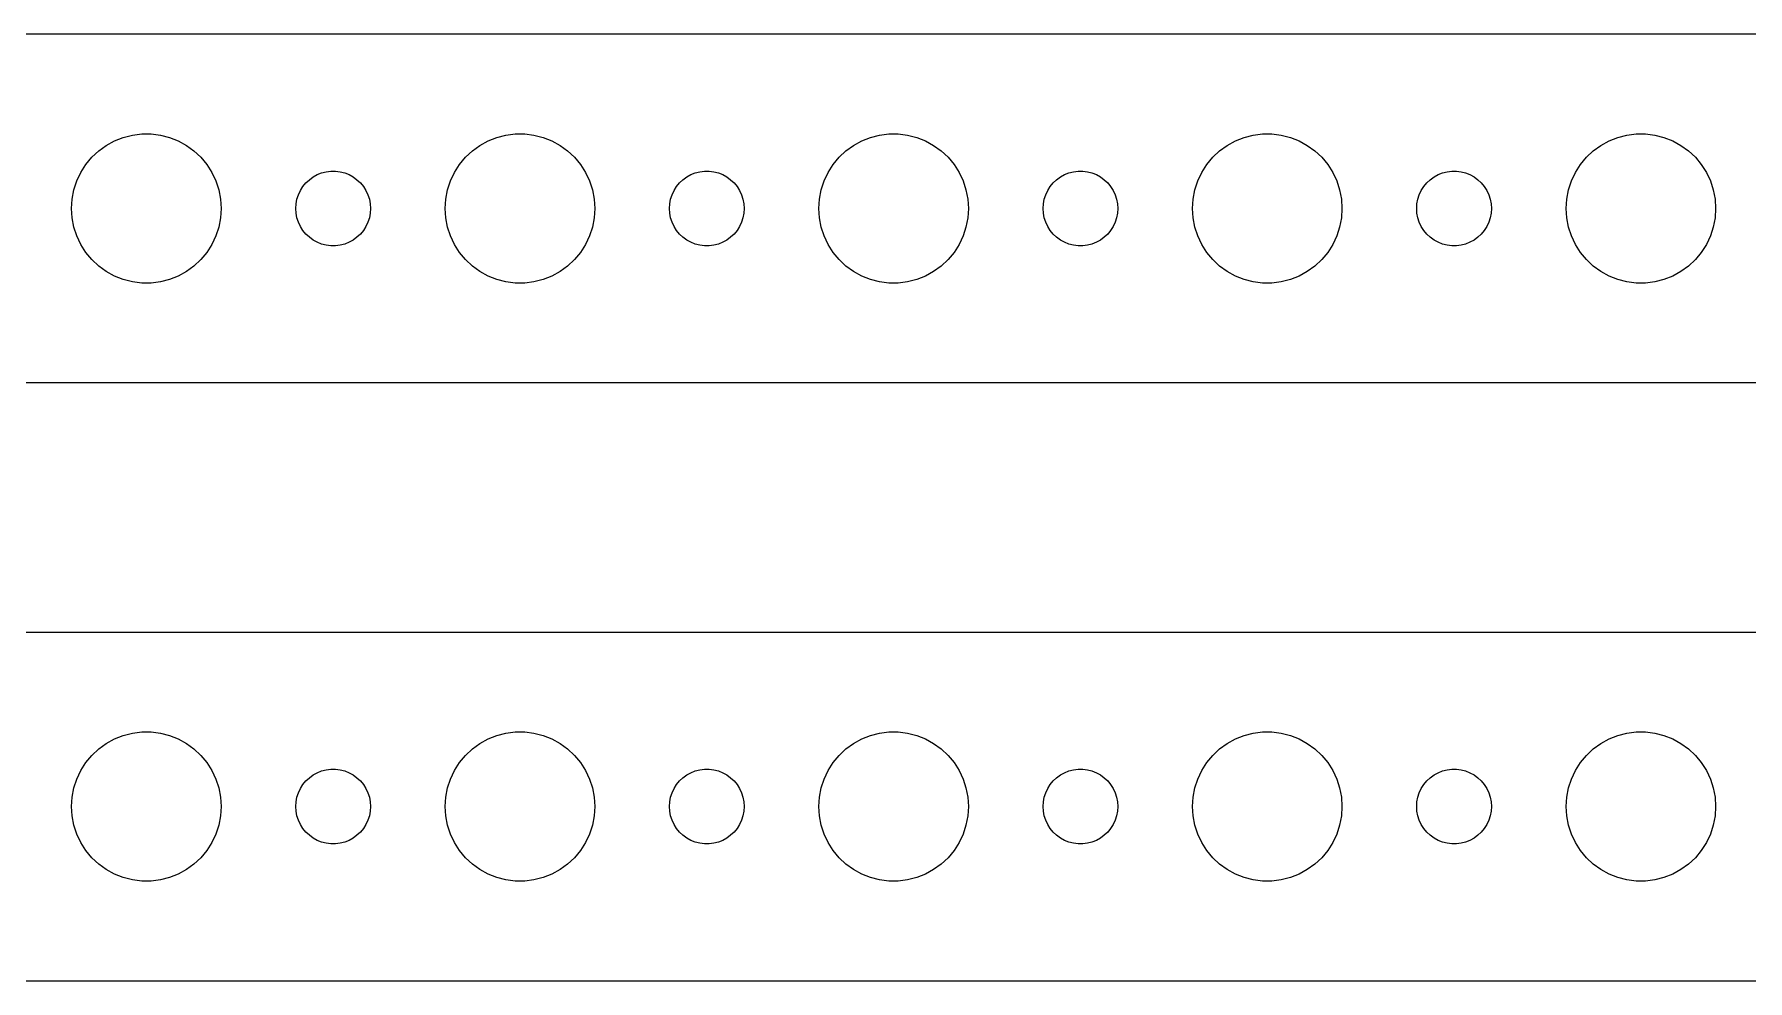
# Model space of a CAD drawing. Header units: metres. Extents: x -254 to 254, y 41 to 79.
# Drawn here: x -132 to -63.2, y 41 to 79 of the extents above; entities that cross this region are included whole.
import ezdxf

# ---------------------------------------------------------------- set-up
doc = ezdxf.new("R2010")
doc.units = ezdxf.units.M

msp = doc.modelspace()

# ---------------------------------------------------------------- linework, layer by layer
for p, q in [((249.814, 78.9901), (-249.814, 78.9901)), ((-128.062, 74.9469), (-127.688, 74.9941)), ((-127.688, 74.9941), (-127.312, 74.9941)), ((-127.312, 74.9941), (-126.938, 74.9469)), ((-113.062, 74.9469), (-112.688, 74.9941)), ((-112.688, 74.9941), (-112.312, 74.9941)), ((-112.312, 74.9941), (-111.938, 74.9469)), ((-98.0621, 74.9469), (-97.6884, 74.9941)), ((-97.6884, 74.9941), (-97.3116, 74.9941)), ((-97.3116, 74.9941), (-96.9379, 74.9469)), ((-83.0621, 74.9469), (-82.6884, 74.9941)), ((-82.6884, 74.9941), (-82.3116, 74.9941)), ((-82.3116, 74.9941), (-81.9379, 74.9469)), ((-68.0621, 74.9469), (-67.6884, 74.9941)), ((-67.6884, 74.9941), (-67.3116, 74.9941)), ((-67.3116, 74.9941), (-66.9379, 74.9469)), ((-129.687, 74.0536), (-129.412, 74.3115)), ((-129.412, 74.3115), (-129.107, 74.533)), ((-129.107, 74.533), (-128.777, 74.7145)), ((-128.777, 74.7145), (-128.427, 74.8532)), ((-128.427, 74.8532), (-128.062, 74.9469)), ((-126.938, 74.9469), (-126.573, 74.8532)), ((-126.573, 74.8532), (-126.223, 74.7145)), ((-126.223, 74.7145), (-125.893, 74.533)), ((-125.893, 74.533), (-125.588, 74.3115)), ((-125.588, 74.3115), (-125.313, 74.0536)), ((-114.687, 74.0536), (-114.412, 74.3115)), ((-114.412, 74.3115), (-114.107, 74.533)), ((-114.107, 74.533), (-113.777, 74.7145)), ((-113.777, 74.7145), (-113.427, 74.8532)), ((-113.427, 74.8532), (-113.062, 74.9469)), ((-111.938, 74.9469), (-111.573, 74.8532)), ((-111.573, 74.8532), (-111.223, 74.7145)), ((-111.223, 74.7145), (-110.893, 74.533)), ((-110.893, 74.533), (-110.588, 74.3115)), ((-110.588, 74.3115), (-110.313, 74.0536)), ((-99.6869, 74.0536), (-99.4123, 74.3115)), ((-99.4123, 74.3115), (-99.1075, 74.533)), ((-99.1075, 74.533), (-98.7773, 74.7145)), ((-98.7773, 74.7145), (-98.427, 74.8532)), ((-98.427, 74.8532), (-98.0621, 74.9469)), ((-96.9379, 74.9469), (-96.573, 74.8532)), ((-96.573, 74.8532), (-96.2227, 74.7145)), ((-96.2227, 74.7145), (-95.8925, 74.533)), ((-95.8925, 74.533), (-95.5877, 74.3115)), ((-95.5877, 74.3115), (-95.3131, 74.0536)), ((-84.6869, 74.0536), (-84.4123, 74.3115)), ((-84.4123, 74.3115), (-84.1075, 74.533)), ((-84.1075, 74.533), (-83.7773, 74.7145)), ((-83.7773, 74.7145), (-83.427, 74.8532)), ((-83.427, 74.8532), (-83.0621, 74.9469)), ((-81.9379, 74.9469), (-81.573, 74.8532)), ((-81.573, 74.8532), (-81.2227, 74.7145)), ((-81.2227, 74.7145), (-80.8925, 74.533)), ((-80.8925, 74.533), (-80.5877, 74.3115)), ((-80.5877, 74.3115), (-80.3131, 74.0536)), ((-69.6869, 74.0536), (-69.4123, 74.3115)), ((-69.4123, 74.3115), (-69.1075, 74.533)), ((-69.1075, 74.533), (-68.7773, 74.7145)), ((-68.7773, 74.7145), (-68.427, 74.8532)), ((-68.427, 74.8532), (-68.0621, 74.9469)), ((-66.9379, 74.9469), (-66.573, 74.8532)), ((-66.573, 74.8532), (-66.2227, 74.7145)), ((-66.2227, 74.7145), (-65.8925, 74.533)), ((-65.8925, 74.533), (-65.5877, 74.3115)), ((-65.5877, 74.3115), (-65.3131, 74.0536)), ((-130.129, 73.4453), (-129.927, 73.7634)), ((-129.927, 73.7634), (-129.687, 74.0536)), ((-125.313, 74.0536), (-125.073, 73.7634)), ((-125.073, 73.7634), (-124.871, 73.4453)), ((-115.129, 73.4453), (-114.927, 73.7634)), ((-114.927, 73.7634), (-114.687, 74.0536)), ((-110.313, 74.0536), (-110.073, 73.7634)), ((-110.073, 73.7634), (-109.871, 73.4453)), ((-100.129, 73.4453), (-99.927, 73.7634)), ((-99.927, 73.7634), (-99.6869, 74.0536)), ((-95.3131, 74.0536), (-95.073, 73.7634)), ((-95.073, 73.7634), (-94.8711, 73.4453)), ((-85.1289, 73.4453), (-84.927, 73.7634)), ((-84.927, 73.7634), (-84.6869, 74.0536)), ((-80.3131, 74.0536), (-80.073, 73.7634)), ((-80.073, 73.7634), (-79.8711, 73.4453)), ((-70.1289, 73.4453), (-69.927, 73.7634)), ((-69.927, 73.7634), (-69.6869, 74.0536)), ((-65.3131, 74.0536), (-65.073, 73.7634)), ((-65.073, 73.7634), (-64.8711, 73.4453)), ((-130.406, 72.7461), (-130.289, 73.1044)), ((-130.289, 73.1044), (-130.129, 73.4453)), ((-124.871, 73.4453), (-124.711, 73.1044)), ((-124.711, 73.1044), (-124.594, 72.7461)), ((-121.214, 72.8817), (-121.093, 73.0268)), ((-121.093, 73.0268), (-120.956, 73.1558)), ((-120.956, 73.1558), (-120.804, 73.2665)), ((-120.804, 73.2665), (-120.639, 73.3572)), ((-120.639, 73.3572), (-120.464, 73.4266)), ((-120.464, 73.4266), (-120.281, 73.4734)), ((-120.281, 73.4734), (-120.094, 73.497)), ((-120.094, 73.497), (-119.906, 73.497)), ((-119.906, 73.497), (-119.719, 73.4734)), ((-119.719, 73.4734), (-119.536, 73.4266)), ((-119.536, 73.4266), (-119.361, 73.3572)), ((-119.361, 73.3572), (-119.196, 73.2665)), ((-119.196, 73.2665), (-119.044, 73.1558)), ((-119.044, 73.1558), (-118.907, 73.0268)), ((-118.907, 73.0268), (-118.786, 72.8817)), ((-115.406, 72.7461), (-115.289, 73.1044)), ((-115.289, 73.1044), (-115.129, 73.4453)), ((-109.871, 73.4453), (-109.711, 73.1044)), ((-109.711, 73.1044), (-109.594, 72.7461)), ((-106.214, 72.8817), (-106.093, 73.0268)), ((-106.093, 73.0268), (-105.956, 73.1558)), ((-105.956, 73.1558), (-105.804, 73.2665)), ((-105.804, 73.2665), (-105.639, 73.3572)), ((-105.639, 73.3572), (-105.464, 73.4266)), ((-105.464, 73.4266), (-105.281, 73.4734)), ((-105.281, 73.4734), (-105.094, 73.497)), ((-105.094, 73.497), (-104.906, 73.497)), ((-104.906, 73.497), (-104.719, 73.4734)), ((-104.719, 73.4734), (-104.536, 73.4266)), ((-104.536, 73.4266), (-104.361, 73.3572)), ((-104.361, 73.3572), (-104.196, 73.2665)), ((-104.196, 73.2665), (-104.044, 73.1558)), ((-104.044, 73.1558), (-103.907, 73.0268)), ((-103.907, 73.0268), (-103.786, 72.8817)), ((-100.406, 72.7461), (-100.289, 73.1044)), ((-100.289, 73.1044), (-100.129, 73.4453)), ((-94.8711, 73.4453), (-94.7107, 73.1044)), ((-94.7107, 73.1044), (-94.5943, 72.7461)), ((-91.2135, 72.8817), (-91.0934, 73.0268)), ((-91.0934, 73.0268), (-90.9561, 73.1558)), ((-90.9561, 73.1558), (-90.8037, 73.2665)), ((-90.8037, 73.2665), (-90.6387, 73.3572)), ((-90.6387, 73.3572), (-90.4635, 73.4266)), ((-90.4635, 73.4266), (-90.2811, 73.4734)), ((-90.2811, 73.4734), (-90.0942, 73.497)), ((-90.0942, 73.497), (-89.9058, 73.497)), ((-89.9058, 73.497), (-89.7189, 73.4734)), ((-89.7189, 73.4734), (-89.5365, 73.4266)), ((-89.5365, 73.4266), (-89.3613, 73.3572)), ((-89.3613, 73.3572), (-89.1963, 73.2665)), ((-89.1963, 73.2665), (-89.0439, 73.1558)), ((-89.0439, 73.1558), (-88.9065, 73.0268)), ((-88.9065, 73.0268), (-88.7865, 72.8817)), ((-85.4057, 72.7461), (-85.2893, 73.1044)), ((-85.2893, 73.1044), (-85.1289, 73.4453)), ((-79.8711, 73.4453), (-79.7107, 73.1044)), ((-79.7107, 73.1044), (-79.5943, 72.7461)), ((-76.2135, 72.8817), (-76.0934, 73.0268)), ((-76.0934, 73.0268), (-75.9561, 73.1558)), ((-75.9561, 73.1558), (-75.8037, 73.2665)), ((-75.8037, 73.2665), (-75.6387, 73.3572)), ((-75.6387, 73.3572), (-75.4635, 73.4266)), ((-75.4635, 73.4266), (-75.2811, 73.4734)), ((-75.2811, 73.4734), (-75.0942, 73.497)), ((-75.0942, 73.497), (-74.9058, 73.497)), ((-74.9058, 73.497), (-74.7189, 73.4734)), ((-74.7189, 73.4734), (-74.5365, 73.4266)), ((-74.5365, 73.4266), (-74.3613, 73.3572)), ((-74.3613, 73.3572), (-74.1963, 73.2665)), ((-74.1963, 73.2665), (-74.0439, 73.1558)), ((-74.0439, 73.1558), (-73.9065, 73.0268)), ((-73.9065, 73.0268), (-73.7865, 72.8817)), ((-70.4057, 72.7461), (-70.2893, 73.1044)), ((-70.2893, 73.1044), (-70.1289, 73.4453)), ((-64.8711, 73.4453), (-64.7107, 73.1044)), ((-64.7107, 73.1044), (-64.5943, 72.7461)), ((-130.5, 72), (-130.476, 72.376)), ((-130.476, 72.376), (-130.406, 72.7461)), ((-124.594, 72.7461), (-124.524, 72.376)), ((-124.524, 72.376), (-124.5, 72)), ((-121.488, 72.188), (-121.453, 72.373)), ((-121.453, 72.373), (-121.395, 72.5522)), ((-121.395, 72.5522), (-121.314, 72.7226)), ((-121.314, 72.7226), (-121.214, 72.8817)), ((-118.786, 72.8817), (-118.686, 72.7226)), ((-118.686, 72.7226), (-118.605, 72.5522)), ((-118.605, 72.5522), (-118.547, 72.373)), ((-118.547, 72.373), (-118.512, 72.188)), ((-115.5, 72), (-115.476, 72.376)), ((-115.476, 72.376), (-115.406, 72.7461)), ((-109.594, 72.7461), (-109.524, 72.376)), ((-109.524, 72.376), (-109.5, 72)), ((-106.488, 72.188), (-106.453, 72.373)), ((-106.453, 72.373), (-106.395, 72.5522)), ((-106.395, 72.5522), (-106.314, 72.7226)), ((-106.314, 72.7226), (-106.214, 72.8817)), ((-103.786, 72.8817), (-103.686, 72.7226)), ((-103.686, 72.7226), (-103.605, 72.5522)), ((-103.605, 72.5522), (-103.547, 72.373)), ((-103.547, 72.373), (-103.512, 72.188)), ((-100.5, 72), (-100.476, 72.376)), ((-100.476, 72.376), (-100.406, 72.7461)), ((-94.5943, 72.7461), (-94.5237, 72.376)), ((-94.5237, 72.376), (-94.5, 72)), ((-91.4882, 72.188), (-91.4529, 72.373)), ((-91.4529, 72.373), (-91.3947, 72.5522)), ((-91.3947, 72.5522), (-91.3145, 72.7226)), ((-91.3145, 72.7226), (-91.2135, 72.8817)), ((-88.7865, 72.8817), (-88.6855, 72.7226)), ((-88.6855, 72.7226), (-88.6053, 72.5522)), ((-88.6053, 72.5522), (-88.5471, 72.373)), ((-88.5471, 72.373), (-88.5118, 72.188)), ((-85.5, 72), (-85.4763, 72.376)), ((-85.4763, 72.376), (-85.4057, 72.7461)), ((-79.5943, 72.7461), (-79.5237, 72.376)), ((-79.5237, 72.376), (-79.5, 72)), ((-76.4882, 72.188), (-76.4529, 72.373)), ((-76.4529, 72.373), (-76.3947, 72.5522)), ((-76.3947, 72.5522), (-76.3145, 72.7226)), ((-76.3145, 72.7226), (-76.2135, 72.8817)), ((-73.7865, 72.8817), (-73.6855, 72.7226)), ((-73.6855, 72.7226), (-73.6053, 72.5522)), ((-73.6053, 72.5522), (-73.5471, 72.373)), ((-73.5471, 72.373), (-73.5118, 72.188)), ((-70.5, 72), (-70.4763, 72.376)), ((-70.4763, 72.376), (-70.4057, 72.7461)), ((-64.5943, 72.7461), (-64.5237, 72.376)), ((-64.5237, 72.376), (-64.5, 72)), ((-130.476, 71.624), (-130.5, 72)), ((-130.406, 71.2539), (-130.476, 71.624)), ((-124.524, 71.624), (-124.594, 71.2539)), ((-124.5, 72), (-124.524, 71.624)), ((-121.5, 72), (-121.488, 72.188)), ((-121.488, 71.812), (-121.5, 72)), ((-121.453, 71.627), (-121.488, 71.812)), ((-121.395, 71.4478), (-121.453, 71.627)), ((-118.547, 71.627), (-118.605, 71.4478)), ((-118.512, 71.812), (-118.547, 71.627)), ((-118.512, 72.188), (-118.5, 72)), ((-118.5, 72), (-118.512, 71.812)), ((-115.476, 71.624), (-115.5, 72)), ((-115.406, 71.2539), (-115.476, 71.624)), ((-109.524, 71.624), (-109.594, 71.2539)), ((-109.5, 72), (-109.524, 71.624)), ((-106.5, 72), (-106.488, 72.188)), ((-106.488, 71.812), (-106.5, 72)), ((-106.453, 71.627), (-106.488, 71.812)), ((-106.395, 71.4478), (-106.453, 71.627)), ((-103.547, 71.627), (-103.605, 71.4478)), ((-103.512, 71.812), (-103.547, 71.627)), ((-103.512, 72.188), (-103.5, 72)), ((-103.5, 72), (-103.512, 71.812)), ((-100.476, 71.624), (-100.5, 72)), ((-100.406, 71.2539), (-100.476, 71.624)), ((-94.5237, 71.624), (-94.5943, 71.2539)), ((-94.5, 72), (-94.5237, 71.624)), ((-91.5, 72), (-91.4882, 72.188)), ((-91.4882, 71.812), (-91.5, 72)), ((-91.4529, 71.627), (-91.4882, 71.812)), ((-91.3947, 71.4478), (-91.4529, 71.627)), ((-88.5471, 71.627), (-88.6053, 71.4478)), ((-88.5118, 71.812), (-88.5471, 71.627)), ((-88.5118, 72.188), (-88.5, 72)), ((-88.5, 72), (-88.5118, 71.812)), ((-85.4763, 71.624), (-85.5, 72)), ((-85.4057, 71.2539), (-85.4763, 71.624)), ((-79.5237, 71.624), (-79.5943, 71.2539)), ((-79.5, 72), (-79.5237, 71.624)), ((-76.5, 72), (-76.4882, 72.188)), ((-76.4882, 71.812), (-76.5, 72)), ((-76.4529, 71.627), (-76.4882, 71.812)), ((-76.3947, 71.4478), (-76.4529, 71.627)), ((-73.5471, 71.627), (-73.6053, 71.4478)), ((-73.5118, 71.812), (-73.5471, 71.627)), ((-73.5118, 72.188), (-73.5, 72)), ((-73.5, 72), (-73.5118, 71.812)), ((-70.4763, 71.624), (-70.5, 72)), ((-70.4057, 71.2539), (-70.4763, 71.624)), ((-64.5237, 71.624), (-64.5943, 71.2539)), ((-64.5, 72), (-64.5237, 71.624)), ((-130.289, 70.8956), (-130.406, 71.2539)), ((-130.129, 70.5547), (-130.289, 70.8956)), ((-124.711, 70.8956), (-124.871, 70.5547)), ((-124.594, 71.2539), (-124.711, 70.8956)), ((-121.314, 71.2774), (-121.395, 71.4478)), ((-121.214, 71.1183), (-121.314, 71.2774)), ((-121.093, 70.9732), (-121.214, 71.1183)), ((-120.956, 70.8442), (-121.093, 70.9732)), ((-118.907, 70.9732), (-119.044, 70.8442)), ((-118.786, 71.1183), (-118.907, 70.9732)), ((-118.686, 71.2774), (-118.786, 71.1183)), ((-118.605, 71.4478), (-118.686, 71.2774)), ((-115.289, 70.8956), (-115.406, 71.2539)), ((-115.129, 70.5547), (-115.289, 70.8956)), ((-109.711, 70.8956), (-109.871, 70.5547)), ((-109.594, 71.2539), (-109.711, 70.8956)), ((-106.314, 71.2774), (-106.395, 71.4478)), ((-106.214, 71.1183), (-106.314, 71.2774)), ((-106.093, 70.9732), (-106.214, 71.1183)), ((-105.956, 70.8442), (-106.093, 70.9732)), ((-103.907, 70.9732), (-104.044, 70.8442)), ((-103.786, 71.1183), (-103.907, 70.9732)), ((-103.686, 71.2774), (-103.786, 71.1183)), ((-103.605, 71.4478), (-103.686, 71.2774)), ((-100.289, 70.8956), (-100.406, 71.2539)), ((-100.129, 70.5547), (-100.289, 70.8956)), ((-94.7107, 70.8956), (-94.8711, 70.5547)), ((-94.5943, 71.2539), (-94.7107, 70.8956)), ((-91.3145, 71.2774), (-91.3947, 71.4478)), ((-91.2135, 71.1183), (-91.3145, 71.2774)), ((-91.0934, 70.9732), (-91.2135, 71.1183)), ((-90.9561, 70.8442), (-91.0934, 70.9732)), ((-88.9065, 70.9732), (-89.0439, 70.8442)), ((-88.7865, 71.1183), (-88.9065, 70.9732)), ((-88.6855, 71.2774), (-88.7865, 71.1183)), ((-88.6053, 71.4478), (-88.6855, 71.2774)), ((-85.2893, 70.8956), (-85.4057, 71.2539)), ((-85.1289, 70.5547), (-85.2893, 70.8956)), ((-79.7107, 70.8956), (-79.8711, 70.5547)), ((-79.5943, 71.2539), (-79.7107, 70.8956)), ((-76.3145, 71.2774), (-76.3947, 71.4478)), ((-76.2135, 71.1183), (-76.3145, 71.2774)), ((-76.0934, 70.9732), (-76.2135, 71.1183)), ((-75.9561, 70.8442), (-76.0934, 70.9732)), ((-73.9065, 70.9732), (-74.0439, 70.8442)), ((-73.7865, 71.1183), (-73.9065, 70.9732)), ((-73.6855, 71.2774), (-73.7865, 71.1183)), ((-73.6053, 71.4478), (-73.6855, 71.2774)), ((-70.2893, 70.8956), (-70.4057, 71.2539)), ((-70.1289, 70.5547), (-70.2893, 70.8956)), ((-64.7107, 70.8956), (-64.8711, 70.5547)), ((-64.5943, 71.2539), (-64.7107, 70.8956)), ((-129.927, 70.2366), (-130.129, 70.5547)), ((-129.687, 69.9464), (-129.927, 70.2366)), ((-125.073, 70.2366), (-125.313, 69.9464)), ((-124.871, 70.5547), (-125.073, 70.2366)), ((-120.804, 70.7335), (-120.956, 70.8442)), ((-120.639, 70.6428), (-120.804, 70.7335)), ((-120.464, 70.5734), (-120.639, 70.6428)), ((-120.281, 70.5266), (-120.464, 70.5734)), ((-120.094, 70.503), (-120.281, 70.5266)), ((-119.906, 70.503), (-120.094, 70.503)), ((-119.719, 70.5266), (-119.906, 70.503)), ((-119.536, 70.5734), (-119.719, 70.5266)), ((-119.361, 70.6428), (-119.536, 70.5734)), ((-119.196, 70.7335), (-119.361, 70.6428)), ((-119.044, 70.8442), (-119.196, 70.7335)), ((-114.927, 70.2366), (-115.129, 70.5547)), ((-114.687, 69.9464), (-114.927, 70.2366)), ((-110.073, 70.2366), (-110.313, 69.9464)), ((-109.871, 70.5547), (-110.073, 70.2366)), ((-105.804, 70.7335), (-105.956, 70.8442)), ((-105.639, 70.6428), (-105.804, 70.7335)), ((-105.464, 70.5734), (-105.639, 70.6428)), ((-105.281, 70.5266), (-105.464, 70.5734)), ((-105.094, 70.503), (-105.281, 70.5266)), ((-104.906, 70.503), (-105.094, 70.503)), ((-104.719, 70.5266), (-104.906, 70.503)), ((-104.536, 70.5734), (-104.719, 70.5266)), ((-104.361, 70.6428), (-104.536, 70.5734)), ((-104.196, 70.7335), (-104.361, 70.6428)), ((-104.044, 70.8442), (-104.196, 70.7335)), ((-99.927, 70.2366), (-100.129, 70.5547)), ((-99.6869, 69.9464), (-99.927, 70.2366)), ((-95.073, 70.2366), (-95.3131, 69.9464)), ((-94.8711, 70.5547), (-95.073, 70.2366)), ((-90.8037, 70.7335), (-90.9561, 70.8442)), ((-90.6387, 70.6428), (-90.8037, 70.7335)), ((-90.4635, 70.5734), (-90.6387, 70.6428)), ((-90.2811, 70.5266), (-90.4635, 70.5734)), ((-90.0942, 70.503), (-90.2811, 70.5266)), ((-89.9058, 70.503), (-90.0942, 70.503)), ((-89.7189, 70.5266), (-89.9058, 70.503)), ((-89.5365, 70.5734), (-89.7189, 70.5266)), ((-89.3613, 70.6428), (-89.5365, 70.5734)), ((-89.1963, 70.7335), (-89.3613, 70.6428)), ((-89.0439, 70.8442), (-89.1963, 70.7335)), ((-84.927, 70.2366), (-85.1289, 70.5547)), ((-84.6869, 69.9464), (-84.927, 70.2366)), ((-80.073, 70.2366), (-80.3131, 69.9464)), ((-79.8711, 70.5547), (-80.073, 70.2366)), ((-75.8037, 70.7335), (-75.9561, 70.8442)), ((-75.6387, 70.6428), (-75.8037, 70.7335)), ((-75.4635, 70.5734), (-75.6387, 70.6428)), ((-75.2811, 70.5266), (-75.4635, 70.5734)), ((-75.0942, 70.503), (-75.2811, 70.5266)), ((-74.9058, 70.503), (-75.0942, 70.503)), ((-74.7189, 70.5266), (-74.9058, 70.503)), ((-74.5365, 70.5734), (-74.7189, 70.5266)), ((-74.3613, 70.6428), (-74.5365, 70.5734)), ((-74.1963, 70.7335), (-74.3613, 70.6428)), ((-74.0439, 70.8442), (-74.1963, 70.7335)), ((-69.927, 70.2366), (-70.1289, 70.5547)), ((-69.6869, 69.9464), (-69.927, 70.2366)), ((-65.073, 70.2366), (-65.3131, 69.9464)), ((-64.8711, 70.5547), (-65.073, 70.2366)), ((-129.412, 69.6885), (-129.687, 69.9464)), ((-129.107, 69.467), (-129.412, 69.6885)), ((-125.588, 69.6885), (-125.893, 69.467)), ((-125.313, 69.9464), (-125.588, 69.6885)), ((-114.412, 69.6885), (-114.687, 69.9464)), ((-114.107, 69.467), (-114.412, 69.6885)), ((-110.588, 69.6885), (-110.893, 69.467)), ((-110.313, 69.9464), (-110.588, 69.6885)), ((-99.4123, 69.6885), (-99.6869, 69.9464)), ((-99.1075, 69.467), (-99.4123, 69.6885)), ((-95.5877, 69.6885), (-95.8925, 69.467)), ((-95.3131, 69.9464), (-95.5877, 69.6885)), ((-84.4123, 69.6885), (-84.6869, 69.9464)), ((-84.1075, 69.467), (-84.4123, 69.6885)), ((-80.5877, 69.6885), (-80.8925, 69.467)), ((-80.3131, 69.9464), (-80.5877, 69.6885)), ((-69.4123, 69.6885), (-69.6869, 69.9464)), ((-69.1075, 69.467), (-69.4123, 69.6885)), ((-65.5877, 69.6885), (-65.8925, 69.467)), ((-65.3131, 69.9464), (-65.5877, 69.6885)), ((-128.777, 69.2855), (-129.107, 69.467)), ((-128.427, 69.1468), (-128.777, 69.2855)), ((-128.062, 69.0531), (-128.427, 69.1468)), ((-127.688, 69.0059), (-128.062, 69.0531)), ((-127.312, 69.0059), (-127.688, 69.0059)), ((-126.938, 69.0531), (-127.312, 69.0059)), ((-126.573, 69.1468), (-126.938, 69.0531)), ((-126.223, 69.2855), (-126.573, 69.1468)), ((-125.893, 69.467), (-126.223, 69.2855)), ((-113.777, 69.2855), (-114.107, 69.467)), ((-113.427, 69.1468), (-113.777, 69.2855)), ((-113.062, 69.0531), (-113.427, 69.1468)), ((-112.688, 69.0059), (-113.062, 69.0531)), ((-112.312, 69.0059), (-112.688, 69.0059)), ((-111.938, 69.0531), (-112.312, 69.0059)), ((-111.573, 69.1468), (-111.938, 69.0531)), ((-111.223, 69.2855), (-111.573, 69.1468)), ((-110.893, 69.467), (-111.223, 69.2855)), ((-98.7773, 69.2855), (-99.1075, 69.467)), ((-98.427, 69.1468), (-98.7773, 69.2855)), ((-98.0621, 69.0531), (-98.427, 69.1468)), ((-97.6884, 69.0059), (-98.0621, 69.0531)), ((-97.3116, 69.0059), (-97.6884, 69.0059)), ((-96.9379, 69.0531), (-97.3116, 69.0059)), ((-96.573, 69.1468), (-96.9379, 69.0531)), ((-96.2227, 69.2855), (-96.573, 69.1468)), ((-95.8925, 69.467), (-96.2227, 69.2855)), ((-83.7773, 69.2855), (-84.1075, 69.467)), ((-83.427, 69.1468), (-83.7773, 69.2855)), ((-83.0621, 69.0531), (-83.427, 69.1468)), ((-82.6884, 69.0059), (-83.0621, 69.0531)), ((-82.3116, 69.0059), (-82.6884, 69.0059)), ((-81.9379, 69.0531), (-82.3116, 69.0059)), ((-81.573, 69.1468), (-81.9379, 69.0531)), ((-81.2227, 69.2855), (-81.573, 69.1468)), ((-80.8925, 69.467), (-81.2227, 69.2855)), ((-68.7773, 69.2855), (-69.1075, 69.467)), ((-68.427, 69.1468), (-68.7773, 69.2855)), ((-68.0621, 69.0531), (-68.427, 69.1468)), ((-67.6884, 69.0059), (-68.0621, 69.0531)), ((-67.3116, 69.0059), (-67.6884, 69.0059)), ((-66.9379, 69.0531), (-67.3116, 69.0059)), ((-66.573, 69.1468), (-66.9379, 69.0531)), ((-66.2227, 69.2855), (-66.573, 69.1468)), ((-65.8925, 69.467), (-66.2227, 69.2855)), ((-249.814, 65.0099), (249.814, 65.0099)), ((249.814, 54.9901), (-249.814, 54.9901)), ((-128.427, 50.8532), (-128.062, 50.9469)), ((-128.062, 50.9469), (-127.688, 50.9941)), ((-127.688, 50.9941), (-127.312, 50.9941)), ((-127.312, 50.9941), (-126.938, 50.9469)), ((-126.938, 50.9469), (-126.573, 50.8532)), ((-113.427, 50.8532), (-113.062, 50.9469)), ((-113.062, 50.9469), (-112.688, 50.9941)), ((-112.688, 50.9941), (-112.312, 50.9941)), ((-112.312, 50.9941), (-111.938, 50.9469)), ((-111.938, 50.9469), (-111.573, 50.8532)), ((-98.427, 50.8532), (-98.0621, 50.9469)), ((-98.0621, 50.9469), (-97.6884, 50.9941)), ((-97.6884, 50.9941), (-97.3116, 50.9941)), ((-97.3116, 50.9941), (-96.9379, 50.9469)), ((-96.9379, 50.9469), (-96.573, 50.8532)), ((-83.427, 50.8532), (-83.0621, 50.9469)), ((-83.0621, 50.9469), (-82.6884, 50.9941)), ((-82.6884, 50.9941), (-82.3116, 50.9941)), ((-82.3116, 50.9941), (-81.9379, 50.9469)), ((-81.9379, 50.9469), (-81.573, 50.8532)), ((-68.427, 50.8532), (-68.0621, 50.9469)), ((-68.0621, 50.9469), (-67.6884, 50.9941)), ((-67.6884, 50.9941), (-67.3116, 50.9941)), ((-67.3116, 50.9941), (-66.9379, 50.9469)), ((-66.9379, 50.9469), (-66.573, 50.8532)), ((-129.687, 50.0536), (-129.412, 50.3115)), ((-129.412, 50.3115), (-129.107, 50.533)), ((-129.107, 50.533), (-128.777, 50.7145)), ((-128.777, 50.7145), (-128.427, 50.8532)), ((-126.573, 50.8532), (-126.223, 50.7145)), ((-126.223, 50.7145), (-125.893, 50.533)), ((-125.893, 50.533), (-125.588, 50.3115)), ((-125.588, 50.3115), (-125.313, 50.0536)), ((-114.687, 50.0536), (-114.412, 50.3115)), ((-114.412, 50.3115), (-114.107, 50.533)), ((-114.107, 50.533), (-113.777, 50.7145)), ((-113.777, 50.7145), (-113.427, 50.8532)), ((-111.573, 50.8532), (-111.223, 50.7145)), ((-111.223, 50.7145), (-110.893, 50.533)), ((-110.893, 50.533), (-110.588, 50.3115)), ((-110.588, 50.3115), (-110.313, 50.0536)), ((-99.6869, 50.0536), (-99.4123, 50.3115)), ((-99.4123, 50.3115), (-99.1075, 50.533)), ((-99.1075, 50.533), (-98.7773, 50.7145)), ((-98.7773, 50.7145), (-98.427, 50.8532)), ((-96.573, 50.8532), (-96.2227, 50.7145)), ((-96.2227, 50.7145), (-95.8925, 50.533)), ((-95.8925, 50.533), (-95.5877, 50.3115)), ((-95.5877, 50.3115), (-95.3131, 50.0536)), ((-84.6869, 50.0536), (-84.4123, 50.3115)), ((-84.4123, 50.3115), (-84.1075, 50.533)), ((-84.1075, 50.533), (-83.7773, 50.7145)), ((-83.7773, 50.7145), (-83.427, 50.8532)), ((-81.573, 50.8532), (-81.2227, 50.7145)), ((-81.2227, 50.7145), (-80.8925, 50.533)), ((-80.8925, 50.533), (-80.5877, 50.3115)), ((-80.5877, 50.3115), (-80.3131, 50.0536)), ((-69.6869, 50.0536), (-69.4123, 50.3115)), ((-69.4123, 50.3115), (-69.1075, 50.533)), ((-69.1075, 50.533), (-68.7773, 50.7145)), ((-68.7773, 50.7145), (-68.427, 50.8532)), ((-66.573, 50.8532), (-66.2227, 50.7145)), ((-66.2227, 50.7145), (-65.8925, 50.533)), ((-65.8925, 50.533), (-65.5877, 50.3115)), ((-65.5877, 50.3115), (-65.3131, 50.0536)), ((-130.129, 49.4453), (-129.927, 49.7634)), ((-129.927, 49.7634), (-129.687, 50.0536)), ((-125.313, 50.0536), (-125.073, 49.7634)), ((-125.073, 49.7634), (-124.871, 49.4453)), ((-115.129, 49.4453), (-114.927, 49.7634)), ((-114.927, 49.7634), (-114.687, 50.0536)), ((-110.313, 50.0536), (-110.073, 49.7634)), ((-110.073, 49.7634), (-109.871, 49.4453)), ((-100.129, 49.4453), (-99.927, 49.7634)), ((-99.927, 49.7634), (-99.6869, 50.0536)), ((-95.3131, 50.0536), (-95.073, 49.7634)), ((-95.073, 49.7634), (-94.8711, 49.4453)), ((-85.1289, 49.4453), (-84.927, 49.7634)), ((-84.927, 49.7634), (-84.6869, 50.0536)), ((-80.3131, 50.0536), (-80.073, 49.7634)), ((-80.073, 49.7634), (-79.8711, 49.4453)), ((-70.1289, 49.4453), (-69.927, 49.7634)), ((-69.927, 49.7634), (-69.6869, 50.0536)), ((-65.3131, 50.0536), (-65.073, 49.7634)), ((-65.073, 49.7634), (-64.8711, 49.4453)), ((-130.406, 48.7461), (-130.289, 49.1044)), ((-130.289, 49.1044), (-130.129, 49.4453)), ((-124.871, 49.4453), (-124.711, 49.1044)), ((-124.711, 49.1044), (-124.594, 48.7461)), ((-121.314, 48.7226), (-121.214, 48.8817)), ((-121.214, 48.8817), (-121.093, 49.0268)), ((-121.093, 49.0268), (-120.956, 49.1558)), ((-120.956, 49.1558), (-120.804, 49.2665)), ((-120.804, 49.2665), (-120.639, 49.3572)), ((-120.639, 49.3572), (-120.464, 49.4266)), ((-120.464, 49.4266), (-120.281, 49.4734)), ((-120.281, 49.4734), (-120.094, 49.497)), ((-120.094, 49.497), (-119.906, 49.497)), ((-119.906, 49.497), (-119.719, 49.4734)), ((-119.719, 49.4734), (-119.536, 49.4266)), ((-119.536, 49.4266), (-119.361, 49.3572)), ((-119.361, 49.3572), (-119.196, 49.2665)), ((-119.196, 49.2665), (-119.044, 49.1558)), ((-119.044, 49.1558), (-118.907, 49.0268)), ((-118.907, 49.0268), (-118.786, 48.8817)), ((-118.786, 48.8817), (-118.686, 48.7226)), ((-115.406, 48.7461), (-115.289, 49.1044)), ((-115.289, 49.1044), (-115.129, 49.4453)), ((-109.871, 49.4453), (-109.711, 49.1044)), ((-109.711, 49.1044), (-109.594, 48.7461)), ((-106.314, 48.7226), (-106.214, 48.8817)), ((-106.214, 48.8817), (-106.093, 49.0268)), ((-106.093, 49.0268), (-105.956, 49.1558)), ((-105.956, 49.1558), (-105.804, 49.2665)), ((-105.804, 49.2665), (-105.639, 49.3572)), ((-105.639, 49.3572), (-105.464, 49.4266)), ((-105.464, 49.4266), (-105.281, 49.4734)), ((-105.281, 49.4734), (-105.094, 49.497)), ((-105.094, 49.497), (-104.906, 49.497)), ((-104.906, 49.497), (-104.719, 49.4734)), ((-104.719, 49.4734), (-104.536, 49.4266)), ((-104.536, 49.4266), (-104.361, 49.3572)), ((-104.361, 49.3572), (-104.196, 49.2665)), ((-104.196, 49.2665), (-104.044, 49.1558)), ((-104.044, 49.1558), (-103.907, 49.0268)), ((-103.907, 49.0268), (-103.786, 48.8817)), ((-103.786, 48.8817), (-103.686, 48.7226)), ((-100.406, 48.7461), (-100.289, 49.1044)), ((-100.289, 49.1044), (-100.129, 49.4453)), ((-94.8711, 49.4453), (-94.7107, 49.1044)), ((-94.7107, 49.1044), (-94.5943, 48.7461)), ((-91.3145, 48.7226), (-91.2135, 48.8817)), ((-91.2135, 48.8817), (-91.0934, 49.0268)), ((-91.0934, 49.0268), (-90.9561, 49.1558)), ((-90.9561, 49.1558), (-90.8037, 49.2665)), ((-90.8037, 49.2665), (-90.6387, 49.3572)), ((-90.6387, 49.3572), (-90.4635, 49.4266)), ((-90.4635, 49.4266), (-90.2811, 49.4734)), ((-90.2811, 49.4734), (-90.0942, 49.497)), ((-90.0942, 49.497), (-89.9058, 49.497)), ((-89.9058, 49.497), (-89.7189, 49.4734)), ((-89.7189, 49.4734), (-89.5365, 49.4266)), ((-89.5365, 49.4266), (-89.3613, 49.3572)), ((-89.3613, 49.3572), (-89.1963, 49.2665)), ((-89.1963, 49.2665), (-89.0439, 49.1558)), ((-89.0439, 49.1558), (-88.9065, 49.0268)), ((-88.9065, 49.0268), (-88.7865, 48.8817)), ((-88.7865, 48.8817), (-88.6855, 48.7226)), ((-85.4057, 48.7461), (-85.2893, 49.1044)), ((-85.2893, 49.1044), (-85.1289, 49.4453)), ((-79.8711, 49.4453), (-79.7107, 49.1044)), ((-79.7107, 49.1044), (-79.5943, 48.7461)), ((-76.3145, 48.7226), (-76.2135, 48.8817)), ((-76.2135, 48.8817), (-76.0934, 49.0268)), ((-76.0934, 49.0268), (-75.9561, 49.1558)), ((-75.9561, 49.1558), (-75.8037, 49.2665)), ((-75.8037, 49.2665), (-75.6387, 49.3572)), ((-75.6387, 49.3572), (-75.4635, 49.4266)), ((-75.4635, 49.4266), (-75.2811, 49.4734)), ((-75.2811, 49.4734), (-75.0942, 49.497)), ((-75.0942, 49.497), (-74.9058, 49.497)), ((-74.9058, 49.497), (-74.7189, 49.4734)), ((-74.7189, 49.4734), (-74.5365, 49.4266)), ((-74.5365, 49.4266), (-74.3613, 49.3572)), ((-74.3613, 49.3572), (-74.1963, 49.2665)), ((-74.1963, 49.2665), (-74.0439, 49.1558)), ((-74.0439, 49.1558), (-73.9065, 49.0268)), ((-73.9065, 49.0268), (-73.7865, 48.8817)), ((-73.7865, 48.8817), (-73.6855, 48.7226)), ((-70.4057, 48.7461), (-70.2893, 49.1044)), ((-70.2893, 49.1044), (-70.1289, 49.4453)), ((-64.8711, 49.4453), (-64.7107, 49.1044)), ((-64.7107, 49.1044), (-64.5943, 48.7461)), ((-130.5, 48), (-130.476, 48.376)), ((-130.476, 48.376), (-130.406, 48.7461)), ((-124.594, 48.7461), (-124.524, 48.376)), ((-124.524, 48.376), (-124.5, 48)), ((-121.5, 48), (-121.488, 48.188)), ((-121.488, 48.188), (-121.453, 48.373)), ((-121.453, 48.373), (-121.395, 48.5522)), ((-121.395, 48.5522), (-121.314, 48.7226)), ((-118.686, 48.7226), (-118.605, 48.5522)), ((-118.605, 48.5522), (-118.547, 48.373)), ((-118.547, 48.373), (-118.512, 48.188)), ((-118.512, 48.188), (-118.5, 48)), ((-115.5, 48), (-115.476, 48.376)), ((-115.476, 48.376), (-115.406, 48.7461)), ((-109.594, 48.7461), (-109.524, 48.376)), ((-109.524, 48.376), (-109.5, 48)), ((-106.5, 48), (-106.488, 48.188)), ((-106.488, 48.188), (-106.453, 48.373)), ((-106.453, 48.373), (-106.395, 48.5522)), ((-106.395, 48.5522), (-106.314, 48.7226)), ((-103.686, 48.7226), (-103.605, 48.5522)), ((-103.605, 48.5522), (-103.547, 48.373)), ((-103.547, 48.373), (-103.512, 48.188)), ((-103.512, 48.188), (-103.5, 48)), ((-100.5, 48), (-100.476, 48.376)), ((-100.476, 48.376), (-100.406, 48.7461)), ((-94.5943, 48.7461), (-94.5237, 48.376)), ((-94.5237, 48.376), (-94.5, 48)), ((-91.5, 48), (-91.4882, 48.188)), ((-91.4882, 48.188), (-91.4529, 48.373)), ((-91.4529, 48.373), (-91.3947, 48.5522)), ((-91.3947, 48.5522), (-91.3145, 48.7226)), ((-88.6855, 48.7226), (-88.6053, 48.5522)), ((-88.6053, 48.5522), (-88.5471, 48.373)), ((-88.5471, 48.373), (-88.5118, 48.188)), ((-88.5118, 48.188), (-88.5, 48)), ((-85.5, 48), (-85.4763, 48.376)), ((-85.4763, 48.376), (-85.4057, 48.7461)), ((-79.5943, 48.7461), (-79.5237, 48.376)), ((-79.5237, 48.376), (-79.5, 48)), ((-76.5, 48), (-76.4882, 48.188)), ((-76.4882, 48.188), (-76.4529, 48.373)), ((-76.4529, 48.373), (-76.3947, 48.5522)), ((-76.3947, 48.5522), (-76.3145, 48.7226)), ((-73.6855, 48.7226), (-73.6053, 48.5522)), ((-73.6053, 48.5522), (-73.5471, 48.373)), ((-73.5471, 48.373), (-73.5118, 48.188)), ((-73.5118, 48.188), (-73.5, 48)), ((-70.5, 48), (-70.4763, 48.376)), ((-70.4763, 48.376), (-70.4057, 48.7461)), ((-64.5943, 48.7461), (-64.5237, 48.376)), ((-64.5237, 48.376), (-64.5, 48)), ((-130.476, 47.624), (-130.5, 48)), ((-130.406, 47.2539), (-130.476, 47.624)), ((-124.524, 47.624), (-124.594, 47.2539)), ((-124.5, 48), (-124.524, 47.624)), ((-121.488, 47.812), (-121.5, 48)), ((-121.453, 47.627), (-121.488, 47.812)), ((-121.395, 47.4478), (-121.453, 47.627)), ((-118.547, 47.627), (-118.605, 47.4478)), ((-118.512, 47.812), (-118.547, 47.627)), ((-118.5, 48), (-118.512, 47.812)), ((-115.476, 47.624), (-115.5, 48)), ((-115.406, 47.2539), (-115.476, 47.624)), ((-109.524, 47.624), (-109.594, 47.2539)), ((-109.5, 48), (-109.524, 47.624)), ((-106.488, 47.812), (-106.5, 48)), ((-106.453, 47.627), (-106.488, 47.812)), ((-106.395, 47.4478), (-106.453, 47.627)), ((-103.547, 47.627), (-103.605, 47.4478)), ((-103.512, 47.812), (-103.547, 47.627)), ((-103.5, 48), (-103.512, 47.812)), ((-100.476, 47.624), (-100.5, 48)), ((-100.406, 47.2539), (-100.476, 47.624)), ((-94.5237, 47.624), (-94.5943, 47.2539)), ((-94.5, 48), (-94.5237, 47.624)), ((-91.4882, 47.812), (-91.5, 48)), ((-91.4529, 47.627), (-91.4882, 47.812)), ((-91.3947, 47.4478), (-91.4529, 47.627)), ((-88.5471, 47.627), (-88.6053, 47.4478)), ((-88.5118, 47.812), (-88.5471, 47.627)), ((-88.5, 48), (-88.5118, 47.812)), ((-85.4763, 47.624), (-85.5, 48)), ((-85.4057, 47.2539), (-85.4763, 47.624)), ((-79.5237, 47.624), (-79.5943, 47.2539)), ((-79.5, 48), (-79.5237, 47.624)), ((-76.4882, 47.812), (-76.5, 48)), ((-76.4529, 47.627), (-76.4882, 47.812)), ((-76.3947, 47.4478), (-76.4529, 47.627)), ((-73.5471, 47.627), (-73.6053, 47.4478)), ((-73.5118, 47.812), (-73.5471, 47.627)), ((-73.5, 48), (-73.5118, 47.812)), ((-70.4763, 47.624), (-70.5, 48)), ((-70.4057, 47.2539), (-70.4763, 47.624)), ((-64.5237, 47.624), (-64.5943, 47.2539)), ((-64.5, 48), (-64.5237, 47.624)), ((-130.289, 46.8956), (-130.406, 47.2539)), ((-130.129, 46.5547), (-130.289, 46.8956)), ((-124.711, 46.8956), (-124.871, 46.5547)), ((-124.594, 47.2539), (-124.711, 46.8956)), ((-121.314, 47.2774), (-121.395, 47.4478)), ((-121.214, 47.1183), (-121.314, 47.2774)), ((-121.093, 46.9732), (-121.214, 47.1183)), ((-120.956, 46.8442), (-121.093, 46.9732)), ((-120.804, 46.7335), (-120.956, 46.8442)), ((-119.044, 46.8442), (-119.196, 46.7335)), ((-118.907, 46.9732), (-119.044, 46.8442)), ((-118.786, 47.1183), (-118.907, 46.9732)), ((-118.686, 47.2774), (-118.786, 47.1183)), ((-118.605, 47.4478), (-118.686, 47.2774)), ((-115.289, 46.8956), (-115.406, 47.2539)), ((-115.129, 46.5547), (-115.289, 46.8956)), ((-109.711, 46.8956), (-109.871, 46.5547)), ((-109.594, 47.2539), (-109.711, 46.8956)), ((-106.314, 47.2774), (-106.395, 47.4478)), ((-106.214, 47.1183), (-106.314, 47.2774)), ((-106.093, 46.9732), (-106.214, 47.1183)), ((-105.956, 46.8442), (-106.093, 46.9732)), ((-105.804, 46.7335), (-105.956, 46.8442)), ((-104.044, 46.8442), (-104.196, 46.7335)), ((-103.907, 46.9732), (-104.044, 46.8442)), ((-103.786, 47.1183), (-103.907, 46.9732)), ((-103.686, 47.2774), (-103.786, 47.1183)), ((-103.605, 47.4478), (-103.686, 47.2774)), ((-100.289, 46.8956), (-100.406, 47.2539)), ((-100.129, 46.5547), (-100.289, 46.8956)), ((-94.7107, 46.8956), (-94.8711, 46.5547)), ((-94.5943, 47.2539), (-94.7107, 46.8956)), ((-91.3145, 47.2774), (-91.3947, 47.4478)), ((-91.2135, 47.1183), (-91.3145, 47.2774)), ((-91.0934, 46.9732), (-91.2135, 47.1183)), ((-90.9561, 46.8442), (-91.0934, 46.9732)), ((-90.8037, 46.7335), (-90.9561, 46.8442)), ((-89.0439, 46.8442), (-89.1963, 46.7335)), ((-88.9065, 46.9732), (-89.0439, 46.8442)), ((-88.7865, 47.1183), (-88.9065, 46.9732)), ((-88.6855, 47.2774), (-88.7865, 47.1183)), ((-88.6053, 47.4478), (-88.6855, 47.2774)), ((-85.2893, 46.8956), (-85.4057, 47.2539)), ((-85.1289, 46.5547), (-85.2893, 46.8956)), ((-79.7107, 46.8956), (-79.8711, 46.5547)), ((-79.5943, 47.2539), (-79.7107, 46.8956)), ((-76.3145, 47.2774), (-76.3947, 47.4478)), ((-76.2135, 47.1183), (-76.3145, 47.2774)), ((-76.0934, 46.9732), (-76.2135, 47.1183)), ((-75.9561, 46.8442), (-76.0934, 46.9732)), ((-75.8037, 46.7335), (-75.9561, 46.8442)), ((-74.0439, 46.8442), (-74.1963, 46.7335)), ((-73.9065, 46.9732), (-74.0439, 46.8442)), ((-73.7865, 47.1183), (-73.9065, 46.9732)), ((-73.6855, 47.2774), (-73.7865, 47.1183)), ((-73.6053, 47.4478), (-73.6855, 47.2774)), ((-70.2893, 46.8956), (-70.4057, 47.2539)), ((-70.1289, 46.5547), (-70.2893, 46.8956)), ((-64.7107, 46.8956), (-64.8711, 46.5547)), ((-64.5943, 47.2539), (-64.7107, 46.8956)), ((-129.927, 46.2366), (-130.129, 46.5547)), ((-129.687, 45.9464), (-129.927, 46.2366)), ((-125.073, 46.2366), (-125.313, 45.9464)), ((-124.871, 46.5547), (-125.073, 46.2366)), ((-120.639, 46.6428), (-120.804, 46.7335)), ((-120.464, 46.5734), (-120.639, 46.6428)), ((-120.281, 46.5266), (-120.464, 46.5734)), ((-120.094, 46.503), (-120.281, 46.5266)), ((-119.906, 46.503), (-120.094, 46.503)), ((-119.719, 46.5266), (-119.906, 46.503)), ((-119.536, 46.5734), (-119.719, 46.5266)), ((-119.361, 46.6428), (-119.536, 46.5734)), ((-119.196, 46.7335), (-119.361, 46.6428)), ((-114.927, 46.2366), (-115.129, 46.5547)), ((-114.687, 45.9464), (-114.927, 46.2366)), ((-110.073, 46.2366), (-110.313, 45.9464)), ((-109.871, 46.5547), (-110.073, 46.2366)), ((-105.639, 46.6428), (-105.804, 46.7335)), ((-105.464, 46.5734), (-105.639, 46.6428)), ((-105.281, 46.5266), (-105.464, 46.5734)), ((-105.094, 46.503), (-105.281, 46.5266)), ((-104.906, 46.503), (-105.094, 46.503)), ((-104.719, 46.5266), (-104.906, 46.503)), ((-104.536, 46.5734), (-104.719, 46.5266)), ((-104.361, 46.6428), (-104.536, 46.5734)), ((-104.196, 46.7335), (-104.361, 46.6428)), ((-99.927, 46.2366), (-100.129, 46.5547)), ((-99.6869, 45.9464), (-99.927, 46.2366)), ((-95.073, 46.2366), (-95.3131, 45.9464)), ((-94.8711, 46.5547), (-95.073, 46.2366)), ((-90.6387, 46.6428), (-90.8037, 46.7335)), ((-90.4635, 46.5734), (-90.6387, 46.6428)), ((-90.2811, 46.5266), (-90.4635, 46.5734)), ((-90.0942, 46.503), (-90.2811, 46.5266)), ((-89.9058, 46.503), (-90.0942, 46.503)), ((-89.7189, 46.5266), (-89.9058, 46.503)), ((-89.5365, 46.5734), (-89.7189, 46.5266)), ((-89.3613, 46.6428), (-89.5365, 46.5734)), ((-89.1963, 46.7335), (-89.3613, 46.6428)), ((-84.927, 46.2366), (-85.1289, 46.5547)), ((-84.6869, 45.9464), (-84.927, 46.2366)), ((-80.073, 46.2366), (-80.3131, 45.9464)), ((-79.8711, 46.5547), (-80.073, 46.2366)), ((-75.6387, 46.6428), (-75.8037, 46.7335)), ((-75.4635, 46.5734), (-75.6387, 46.6428)), ((-75.2811, 46.5266), (-75.4635, 46.5734)), ((-75.0942, 46.503), (-75.2811, 46.5266)), ((-74.9058, 46.503), (-75.0942, 46.503)), ((-74.7189, 46.5266), (-74.9058, 46.503)), ((-74.5365, 46.5734), (-74.7189, 46.5266)), ((-74.3613, 46.6428), (-74.5365, 46.5734)), ((-74.1963, 46.7335), (-74.3613, 46.6428)), ((-69.927, 46.2366), (-70.1289, 46.5547)), ((-69.6869, 45.9464), (-69.927, 46.2366)), ((-65.073, 46.2366), (-65.3131, 45.9464)), ((-64.8711, 46.5547), (-65.073, 46.2366)), ((-129.412, 45.6885), (-129.687, 45.9464)), ((-129.107, 45.467), (-129.412, 45.6885)), ((-128.777, 45.2855), (-129.107, 45.467)), ((-125.893, 45.467), (-126.223, 45.2855)), ((-125.588, 45.6885), (-125.893, 45.467)), ((-125.313, 45.9464), (-125.588, 45.6885)), ((-114.412, 45.6885), (-114.687, 45.9464)), ((-114.107, 45.467), (-114.412, 45.6885)), ((-113.777, 45.2855), (-114.107, 45.467)), ((-110.893, 45.467), (-111.223, 45.2855)), ((-110.588, 45.6885), (-110.893, 45.467)), ((-110.313, 45.9464), (-110.588, 45.6885)), ((-99.4123, 45.6885), (-99.6869, 45.9464)), ((-99.1075, 45.467), (-99.4123, 45.6885)), ((-98.7773, 45.2855), (-99.1075, 45.467)), ((-95.8925, 45.467), (-96.2227, 45.2855)), ((-95.5877, 45.6885), (-95.8925, 45.467)), ((-95.3131, 45.9464), (-95.5877, 45.6885)), ((-84.4123, 45.6885), (-84.6869, 45.9464)), ((-84.1075, 45.467), (-84.4123, 45.6885)), ((-83.7773, 45.2855), (-84.1075, 45.467)), ((-80.8925, 45.467), (-81.2227, 45.2855)), ((-80.5877, 45.6885), (-80.8925, 45.467)), ((-80.3131, 45.9464), (-80.5877, 45.6885)), ((-69.4123, 45.6885), (-69.6869, 45.9464)), ((-69.1075, 45.467), (-69.4123, 45.6885)), ((-68.7773, 45.2855), (-69.1075, 45.467)), ((-65.8925, 45.467), (-66.2227, 45.2855)), ((-65.5877, 45.6885), (-65.8925, 45.467)), ((-65.3131, 45.9464), (-65.5877, 45.6885)), ((-128.427, 45.1468), (-128.777, 45.2855)), ((-128.062, 45.0531), (-128.427, 45.1468)), ((-127.688, 45.0059), (-128.062, 45.0531)), ((-127.312, 45.0059), (-127.688, 45.0059)), ((-126.938, 45.0531), (-127.312, 45.0059)), ((-126.573, 45.1468), (-126.938, 45.0531)), ((-126.223, 45.2855), (-126.573, 45.1468)), ((-113.427, 45.1468), (-113.777, 45.2855)), ((-113.062, 45.0531), (-113.427, 45.1468)), ((-112.688, 45.0059), (-113.062, 45.0531)), ((-112.312, 45.0059), (-112.688, 45.0059)), ((-111.938, 45.0531), (-112.312, 45.0059)), ((-111.573, 45.1468), (-111.938, 45.0531)), ((-111.223, 45.2855), (-111.573, 45.1468)), ((-98.427, 45.1468), (-98.7773, 45.2855)), ((-98.0621, 45.0531), (-98.427, 45.1468)), ((-97.6884, 45.0059), (-98.0621, 45.0531)), ((-97.3116, 45.0059), (-97.6884, 45.0059)), ((-96.9379, 45.0531), (-97.3116, 45.0059)), ((-96.573, 45.1468), (-96.9379, 45.0531)), ((-96.2227, 45.2855), (-96.573, 45.1468)), ((-83.427, 45.1468), (-83.7773, 45.2855)), ((-83.0621, 45.0531), (-83.427, 45.1468)), ((-82.6884, 45.0059), (-83.0621, 45.0531)), ((-82.3116, 45.0059), (-82.6884, 45.0059)), ((-81.9379, 45.0531), (-82.3116, 45.0059)), ((-81.573, 45.1468), (-81.9379, 45.0531)), ((-81.2227, 45.2855), (-81.573, 45.1468)), ((-68.427, 45.1468), (-68.7773, 45.2855)), ((-68.0621, 45.0531), (-68.427, 45.1468)), ((-67.6884, 45.0059), (-68.0621, 45.0531)), ((-67.3116, 45.0059), (-67.6884, 45.0059)), ((-66.9379, 45.0531), (-67.3116, 45.0059)), ((-66.573, 45.1468), (-66.9379, 45.0531)), ((-66.2227, 45.2855), (-66.573, 45.1468)), ((-249.814, 41.0099), (249.814, 41.0099))]:
    msp.add_line(p, q)

doc.saveas('drawing.dxf')
